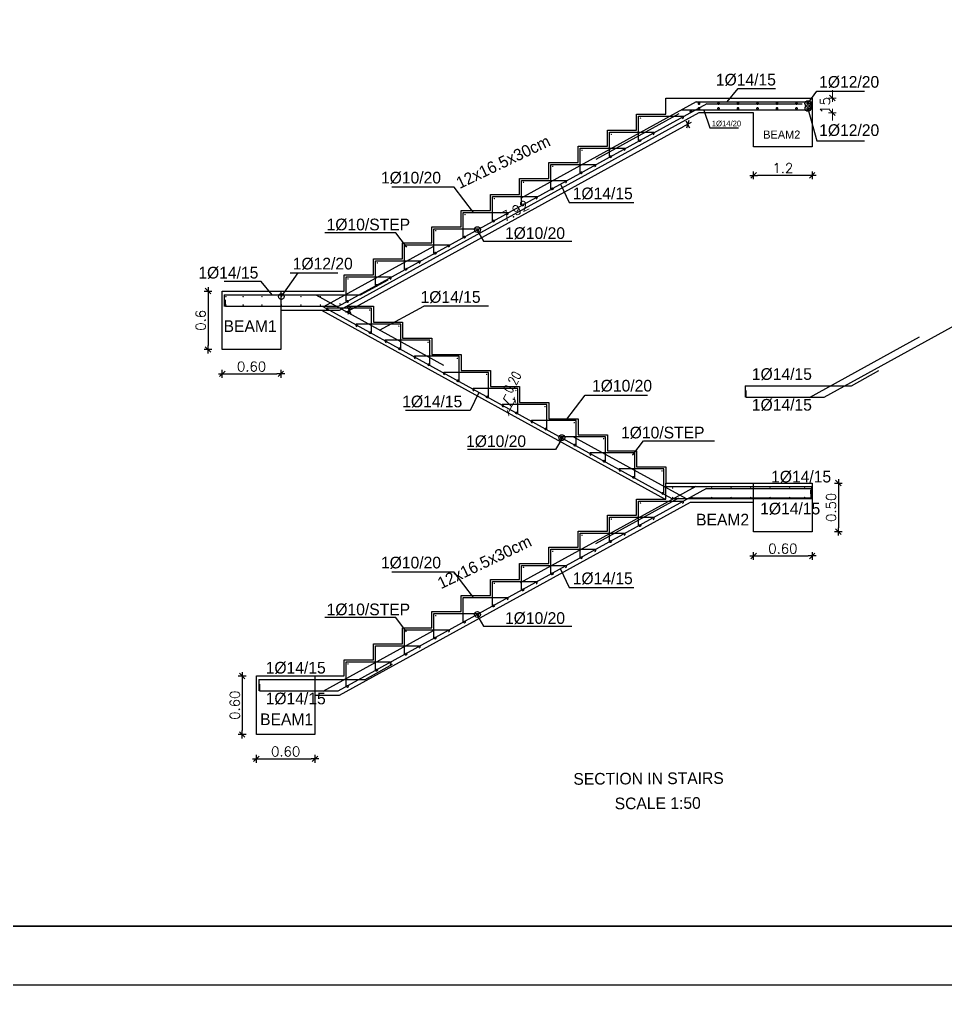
# Model space of a CAD drawing. Extents: x 166525 to 167198, y 178739 to 179747.
# Drawn here: x 167066.26 to 167085.24, y 179139.99 to 179160.4 of the extents above; entities that cross this region are included whole.
import ezdxf

# ---------------------------------------------------------------- set-up
doc = ezdxf.new("R2010")
doc.units = 0
doc.header["$MEASUREMENT"] = 0
doc.linetypes.add('AUSGEZOGEN', pattern=[0])
doc.linetypes.add('VONLAYER', pattern=[0])
doc.layers.get('0').update_dxf_attribs({"linetype": 'CONTINUOUS'})
doc.layers.get('DEFPOINTS').update_dxf_attribs({"linetype": 'CONTINUOUS'})
doc.layers.add('BEAM', color=6, linetype='CONTINUOUS', lineweight=13)
doc.layers.add('LINE', color=8, linetype='CONTINUOUS', lineweight=9)
for name, color, linetype in [('COVER', 7, 'CONTINUOUS'), ('EBENE0', 7, 'AUSGEZOGEN'), ('MHATCH', 8, 'CONTINUOUS'), ('outdim', 42, 'CONTINUOUS'), ('Reinforcement', 10, 'CONTINUOUS'), ('SLAB-REIN', 2, 'CONTINUOUS'), ('ST', 2, 'CONTINUOUS'), ('TEXTM', 2, 'CONTINUOUS')]:
    doc.layers.add(name, color=color, linetype=linetype)
doc.styles.add('DIM', font='simplex.shx', dxfattribs={"width": 0.75})
doc.styles.add('ROMAND10', font='ROMAND.shx', dxfattribs={"height": 0.2})
doc.dimstyles.new('1-100-layout', dxfattribs={"dimtxt": 0.2, "dimasz": 0.08, "dimexe": 0.18, "dimexo": 0.0625, "dimgap": 0.05, "dimtad": 1, "dimzin": 12, "dimdsep": 46, "dimtxsty": 'ROMAND10', "dimblk": '2', "dimcen": 0, "dimdle": 0.15, "dimse1": 1, "dimse2": 1, "dimclrd": 256, "dimclre": 9, "dimclrt": 1, "dimazin": 0, "dimtfac": 1, "dimtix": 1, "dimtofl": 0, "dimtmove": 2, "dimatfit": 0, "dimldrblk": '2', "dimfxl": 1, "dimtolj": 1, "dimtzin": 0, "dimlwd": -1, "dimlwe": -1, "dimarcsym": 0})
doc.dimstyles.new('MUTASIM', dxfattribs={"dimscale": 0.9995, "dimtxt": 0.2, "dimasz": 0.1, "dimexe": 0.05, "dimexo": 0.12, "dimgap": 0.05, "dimtad": 0, "dimzin": 0, "dimdsep": 46, "dimtxsty": 'DIM', "dimblk": 'ARCHTICK', "dimcen": 0.09, "dimclrd": 35, "dimclre": 33, "dimclrt": 256, "dimazin": 0, "dimtfac": 1, "dimtofl": 0, "dimtmove": 1, "dimatfit": 3, "dimfxl": 0.18, "dimtolj": 1, "dimtzin": 0, "dimlwd": 13, "dimlwe": 9, "dimarcsym": 0})

# ---------------------------------------------------------------- blocks, each defined once
blk = doc.blocks.new('2')
for p, q in [((1, 0), (-1, 0)), ((0.71, 0.71), (-0.71, -0.71)), ((0, 1), (0, -1))]:
    blk.add_line(p, q)
blk = doc.blocks.new('*D1217')
at = {"layer": 'DEFPOINTS', "color": 0, "transparency": 16777216}
for p in [(167070.412, 179153.519), (167071.612, 179153.519), (167071.612, 179153.134)]:
    blk.add_point(p, dxfattribs=at)
at = {"layer": 'outdim', "transparency": 16777216}
blk.add_line((167070.492, 179153.134), (167071.532, 179153.134), dxfattribs=at)
at = {"layer": 'outdim', "transparency": 16777216, "xscale": 0.08, "yscale": 0.08, "zscale": 0.08, "rotation": 180}
blk.add_blockref('2', (167070.412, 179153.134), dxfattribs=at)
at = {"layer": 'outdim', "transparency": 16777216, "xscale": 0.08, "yscale": 0.08, "zscale": 0.08}
blk.add_blockref('2', (167071.612, 179153.134), dxfattribs=at)
at = {"layer": 'outdim', "color": 1, "transparency": 16777216, "insert": (167071.012, 179153.284), "char_height": 0.2, "attachment_point": 5, "style": 'ROMAND10'}
blk.add_mtext('\\A1;0.60', dxfattribs=at)
blk = doc.blocks.new('*D1728')
at = {"layer": 'DEFPOINTS', "color": 0, "transparency": 16777216}
for p in [(167070.412, 179154.834), (167070.119, 179153.634), (167070.412, 179153.634)]:
    blk.add_point(p, dxfattribs=at)
at = {"layer": 'outdim', "transparency": 16777216}
blk.add_line((167070.119, 179154.754), (167070.119, 179153.714), dxfattribs=at)
at = {"layer": 'outdim', "transparency": 16777216, "xscale": 0.08, "yscale": 0.08, "zscale": 0.08}
for p, rotation in [((167070.119, 179154.834), 90), ((167070.119, 179153.634), 270)]:
    blk.add_blockref('2', p, dxfattribs=dict(at, rotation=rotation))
at = {"layer": 'outdim', "color": 1, "transparency": 16777216, "insert": (167069.969, 179154.234), "char_height": 0.2, "attachment_point": 5, "rotation": 90, "style": 'ROMAND10'}
blk.add_mtext('\\A1;0.6', dxfattribs=at)
blk = doc.blocks.new('*D1729')
at = {"layer": 'DEFPOINTS', "color": 0, "transparency": 16777216}
for p in [(167081.312, 179149.894), (167082.512, 179149.894), (167082.512, 179149.398)]:
    blk.add_point(p, dxfattribs=at)
at = {"layer": 'ST', "transparency": 16777216}
blk.add_line((167081.392, 179149.398), (167082.432, 179149.398), dxfattribs=at)
at = {"layer": 'ST', "transparency": 16777216, "xscale": 0.08, "yscale": 0.08, "zscale": 0.08, "rotation": 180}
blk.add_blockref('2', (167081.312, 179149.398), dxfattribs=at)
at = {"layer": 'ST', "transparency": 16777216, "xscale": 0.08, "yscale": 0.08, "zscale": 0.08}
blk.add_blockref('2', (167082.512, 179149.398), dxfattribs=at)
at = {"layer": 'ST', "color": 1, "transparency": 16777216, "insert": (167081.912, 179149.548), "char_height": 0.2, "attachment_point": 5, "style": 'ROMAND10'}
blk.add_mtext('\\A1;0.60', dxfattribs=at)
blk = doc.blocks.new('*D1730')
at = {"layer": 'DEFPOINTS', "color": 0, "transparency": 16777216}
for p in [(167082.512, 179150.894), (167082.512, 179149.894), (167083.052, 179149.894)]:
    blk.add_point(p, dxfattribs=at)
at = {"layer": 'ST', "transparency": 16777216}
blk.add_line((167083.052, 179150.814), (167083.052, 179149.974), dxfattribs=at)
at = {"layer": 'ST', "transparency": 16777216, "xscale": 0.08, "yscale": 0.08, "zscale": 0.08}
for p, rotation in [((167083.052, 179150.894), 90), ((167083.052, 179149.894), 270)]:
    blk.add_blockref('2', p, dxfattribs=dict(at, rotation=rotation))
at = {"layer": 'ST', "color": 1, "transparency": 16777216, "insert": (167082.902, 179150.394), "char_height": 0.2, "attachment_point": 5, "rotation": 90, "style": 'ROMAND10'}
blk.add_mtext('\\A1;0.50', dxfattribs=at)
blk = doc.blocks.new('*D1218')
at = {"layer": 'DEFPOINTS', "color": 0, "transparency": 16777216}
for p in [(167071.112, 179145.619), (167072.312, 179145.619), (167072.312, 179145.234)]:
    blk.add_point(p, dxfattribs=at)
at = {"layer": 'outdim', "transparency": 16777216}
blk.add_line((167071.192, 179145.234), (167072.232, 179145.234), dxfattribs=at)
at = {"layer": 'outdim', "transparency": 16777216, "xscale": 0.08, "yscale": 0.08, "zscale": 0.08, "rotation": 180}
blk.add_blockref('2', (167071.112, 179145.234), dxfattribs=at)
at = {"layer": 'outdim', "transparency": 16777216, "xscale": 0.08, "yscale": 0.08, "zscale": 0.08}
blk.add_blockref('2', (167072.312, 179145.234), dxfattribs=at)
at = {"layer": 'outdim', "color": 1, "transparency": 16777216, "insert": (167071.712, 179145.384), "char_height": 0.2, "attachment_point": 5, "style": 'ROMAND10'}
blk.add_mtext('\\A1;0.60', dxfattribs=at)
blk = doc.blocks.new('*D1731')
at = {"layer": 'DEFPOINTS', "color": 0, "transparency": 16777216}
for p in [(167071.112, 179146.934), (167070.819, 179145.734), (167071.112, 179145.734)]:
    blk.add_point(p, dxfattribs=at)
at = {"layer": 'outdim', "transparency": 16777216}
blk.add_line((167070.819, 179146.854), (167070.819, 179145.814), dxfattribs=at)
at = {"layer": 'outdim', "transparency": 16777216, "xscale": 0.08, "yscale": 0.08, "zscale": 0.08}
for p, rotation in [((167070.819, 179146.934), 90), ((167070.819, 179145.734), 270)]:
    blk.add_blockref('2', p, dxfattribs=dict(at, rotation=rotation))
at = {"layer": 'outdim', "color": 1, "transparency": 16777216, "insert": (167070.669, 179146.334), "char_height": 0.2, "attachment_point": 5, "rotation": 90, "style": 'ROMAND10'}
blk.add_mtext('\\A1;0.60', dxfattribs=at)
blk = doc.blocks.new('*D1732')
at = {"layer": 'DEFPOINTS', "color": 0, "transparency": 16777216}
for p in [(167081.312, 179157.794), (167082.512, 179157.794), (167081.312, 179157.208)]:
    blk.add_point(p, dxfattribs=at)
at = {"layer": 'outdim', "transparency": 16777216}
blk.add_line((167082.432, 179157.208), (167081.392, 179157.208), dxfattribs=at)
at = {"layer": 'outdim', "transparency": 16777216, "xscale": 0.08, "yscale": 0.08, "zscale": 0.08, "rotation": 180}
blk.add_blockref('2', (167081.312, 179157.208), dxfattribs=at)
at = {"layer": 'outdim', "transparency": 16777216, "xscale": 0.08, "yscale": 0.08, "zscale": 0.08}
blk.add_blockref('2', (167082.512, 179157.208), dxfattribs=at)
at = {"layer": 'outdim', "color": 1, "transparency": 16777216, "insert": (167081.912, 179157.358), "char_height": 0.2, "attachment_point": 5, "style": 'ROMAND10'}
blk.add_mtext('\\A1;1.2', dxfattribs=at)
blk = doc.blocks.new('*D1219')
at = {"layer": 'DEFPOINTS', "color": 0, "transparency": 16777216}
for p in [(167079.912, 179158.342), (167079.96, 179158.255), (167072.971, 179154.524)]:
    blk.add_point(p, dxfattribs=at)
at = {"layer": 'outdim', "transparency": 16777216}
blk.add_line((167073.089, 179154.476), (167079.89, 179158.217), dxfattribs=at)
at = {"layer": 'outdim', "transparency": 16777216, "xscale": 0.08, "yscale": 0.08, "zscale": 0.08}
for p, rotation in [((167079.96, 179158.255), 28.81079374282551), ((167073.019, 179154.437), 208.8107937428255)]:
    blk.add_blockref('2', p, dxfattribs=dict(at, rotation=rotation))
at = {"layer": 'outdim', "color": 1, "transparency": 16777216, "insert": (167076.417, 179156.478), "char_height": 0.2, "attachment_point": 5, "rotation": 28.8108, "style": 'ROMAND10'}
blk.add_mtext('\\A1;7.92', dxfattribs=at)
blk = doc.blocks.new('*D1733')
at = {"layer": 'DEFPOINTS', "color": 0, "transparency": 16777216}
for p in [(167082.512, 179158.794), (167082.929, 179158.494), (167084.312, 179158.494)]:
    blk.add_point(p, dxfattribs=at)
at = {"layer": 'LINE', "transparency": 16777216}
for p, q in [((167082.929, 179158.874), (167082.929, 179158.954)), ((167082.929, 179158.414), (167082.929, 179158.334))]:
    blk.add_line(p, q, dxfattribs=at)
at = {"layer": 'LINE', "transparency": 16777216, "xscale": 0.08, "yscale": 0.08, "zscale": 0.08}
for p, rotation in [((167082.929, 179158.794), 270), ((167082.929, 179158.494), 90)]:
    blk.add_blockref('2', p, dxfattribs=dict(at, rotation=rotation))
at = {"layer": 'LINE', "color": 1, "transparency": 16777216, "insert": (167082.779, 179158.644), "char_height": 0.2, "attachment_point": 5, "rotation": 90, "style": 'ROMAND10'}
blk.add_mtext('\\A1;15', dxfattribs=at)
blk = doc.blocks.new('_ARCHTICK')
at = {"color": 0, "linetype": 'ByBlock', "const_width": 0.15}
blk.add_lwpolyline([(-0.5, -0.5), (0.5, 0.5)], dxfattribs=at)
blk = doc.blocks.new('*D1220')
at = {"layer": 'BEAM', "color": 35, "lineweight": 13, "transparency": 16777216}
for p, q in [((167076.181, 179152.632), (167076.23, 179152.719)), ((167076.346, 179152.464), (167076.181, 179152.632)), ((167076.418, 179152.596), (167076.274, 179152.333))]:
    blk.add_line(p, q, dxfattribs=at)
at = {"layer": 'BEAM', "color": 33, "lineweight": 9, "transparency": 16777216}
for p, q in [((167076.407, 179152.602), (167076.374, 179152.62)), ((167076.263, 179152.339), (167076.23, 179152.357))]:
    blk.add_line(p, q, dxfattribs=at)
at = {"layer": 'DEFPOINTS', "color": 0, "transparency": 16777216}
for p in [(167076.512, 179152.544), (167076.274, 179152.333), (167076.368, 179152.281)]:
    blk.add_point(p, dxfattribs=at)
at = {"layer": 'BEAM', "color": 35, "lineweight": 13, "transparency": 16777216, "xscale": 0.09995000000000001, "yscale": 0.09995000000000001, "zscale": 0.09995000000000001}
for p, rotation in [((167076.418, 179152.596), 61.18920625507876), ((167076.274, 179152.333), 241.1892062550788)]:
    blk.add_blockref('_ARCHTICK', p, dxfattribs=dict(at, rotation=rotation))
at = {"layer": 'BEAM', "transparency": 16777216, "insert": (167076.364, 179152.963), "char_height": 0.1999, "attachment_point": 5, "rotation": 61.1892, "style": 'DIM'}
blk.add_mtext('\\A1;0.20', dxfattribs=at)

msp = doc.modelspace()

# ---------------------------------------------------------------- linework, layer by layer
at = {"layer": 'COVER', "flags": 128}
for points in [[(167043.18794, 179182.91152), (167103.10919, 179182.91152), (167103.10919, 179140.58902), (167043.18794, 179140.58902)], [(167045.36454, 179140.59256), (167105.28579, 179140.59256), (167105.28579, 179098.27006), (167045.36454, 179098.27006)]]:
    msp.add_lwpolyline(points, close=True, dxfattribs=at)
at = {"layer": 'EBENE0', "color": 3, "linetype": 'AUSGEZOGEN'}
msp.add_line((167079.91234, 179158.3341), (167079.91234, 179158.34172), dxfattribs=at)
at = {"layer": 'MHATCH', "const_width": 0.03562, "flags": 128}
msp.add_lwpolyline([(167044.75544, 179181.70027), (167101.54169, 179181.70027), (167101.54169, 179141.80027), (167044.75544, 179141.80027)], close=True, dxfattribs=at)
at = {"layer": 'outdim'}
for p, q in [((167080.77227, 179158.7141), (167080.99681, 179158.98998)), ((167080.99681, 179158.98998), (167081.75984, 179158.98998)), ((167082.42371, 179158.68182), (167082.60617, 179158.93946)), ((167082.60617, 179158.93946), (167083.58392, 179158.93946)), ((167080.29381, 179158.54913), (167080.41223, 179158.18266)), ((167082.42462, 179158.58141), (167082.60708, 179157.91646)), ((167080.41223, 179158.18266), (167081.00045, 179158.18266)), ((167082.60708, 179157.91646), (167083.58483, 179157.91646)), ((167075.17047, 179156.96602), (167073.89004, 179156.96602)), ((167075.56548, 179156.4441), (167075.17047, 179156.96602)), ((167077.35216, 179157.02492), (167077.52636, 179156.6525)), ((167077.52636, 179156.6525), (167078.85195, 179156.6525)), ((167075.62462, 179156.1022), (167075.774, 179155.85455)), ((167073.97243, 179156.03163), (167072.51579, 179156.03163)), ((167074.19123, 179155.74253), (167073.97243, 179156.03163)), ((167075.774, 179155.85455), (167077.58111, 179155.85455)), ((167071.21255, 179155.02998), (167070.44952, 179155.02998)), ((167071.43709, 179154.7541), (167071.21255, 179155.02998)), ((167071.62462, 179154.72042), (167071.9712, 179155.2098)), ((167071.80708, 179155.2098), (167072.78483, 179155.2098)), ((167073.63848, 179154.03342), (167074.54895, 179154.52682)), ((167075.87455, 179154.52682), (167074.54895, 179154.52682)), ((167075.67252, 179152.75492), (167075.49833, 179152.3825)), ((167077.4592, 179152.1741), (167077.85421, 179152.69602)), ((167077.85421, 179152.69602), (167079.13464, 179152.69602)), ((167075.49833, 179152.3825), (167074.17273, 179152.3825)), ((167077.40006, 179151.8322), (167077.25069, 179151.58455)), ((167078.83345, 179151.47253), (167079.05226, 179151.76163)), ((167079.05226, 179151.76163), (167080.50889, 179151.76163)), ((167077.25069, 179151.58455), (167075.44357, 179151.58455)), ((167077.35216, 179149.12492), (167077.52636, 179148.7525)), ((167075.17047, 179149.06602), (167073.89004, 179149.06602)), ((167075.56548, 179148.5441), (167075.17047, 179149.06602)), ((167077.52636, 179148.7525), (167078.85195, 179148.7525)), ((167073.97243, 179148.13163), (167072.51579, 179148.13163)), ((167074.19123, 179147.84253), (167073.97243, 179148.13163)), ((167075.62462, 179148.2022), (167075.774, 179147.95455)), ((167075.774, 179147.95455), (167077.58111, 179147.95455))]:
    msp.add_line(p, q, dxfattribs=at)
for centre, radius in [((167082.42371, 179158.68182), 0.05775), ((167082.42462, 179158.58141), 0.05775), ((167075.647, 179156.09474), 0.06021), ((167071.62462, 179154.72042), 0.05775), ((167077.37768, 179151.82474), 0.06021), ((167075.647, 179148.19474), 0.06021)]:
    msp.add_circle(centre, radius, dxfattribs=at)
at = {"layer": 'Reinforcement', "linetype": 'VONLAYER'}
for p, q in [((167080.13289, 179158.7141), (167076.53289, 179156.7341)), ((167080.13289, 179158.7141), (167082.50107, 179158.7141)), ((167082.50107, 179158.7141), (167082.50107, 179158.55993)), ((167080.35067, 179158.6741), (167082.30923, 179158.6741)), ((167079.77953, 179158.4741), (167078.07269, 179157.53534)), ((167078.95234, 179157.92286), (167078.95234, 179158.4241)), ((167078.95234, 179158.4241), (167079.86888, 179158.4241)), ((167078.35234, 179157.59286), (167078.35234, 179158.0941)), ((167078.35234, 179158.0941), (167079.26888, 179158.0941)), ((167077.75234, 179157.26286), (167077.75234, 179157.7641)), ((167077.75234, 179157.7641), (167078.66888, 179157.7641)), ((167077.15234, 179156.93286), (167077.15234, 179157.4341)), ((167077.15234, 179157.4341), (167078.06888, 179157.4341)), ((167076.55234, 179156.60286), (167076.55234, 179157.1041)), ((167076.55234, 179157.1041), (167077.46888, 179157.1041)), ((167075.95234, 179156.27286), (167075.95234, 179156.7741)), ((167075.95234, 179156.7741), (167076.86888, 179156.7741)), ((167075.35234, 179155.94286), (167075.35234, 179156.4441)), ((167075.35234, 179156.4441), (167076.26888, 179156.4441)), ((167074.75234, 179155.61286), (167074.75234, 179156.1141)), ((167074.75234, 179156.1141), (167075.66888, 179156.1141)), ((167072.49653, 179154.5141), (167074.75089, 179155.754)), ((167074.15234, 179155.28286), (167074.15234, 179155.7841)), ((167074.15234, 179155.7841), (167075.06888, 179155.7841)), ((167073.55234, 179154.95286), (167073.55234, 179155.4541)), ((167073.55234, 179155.4541), (167074.46888, 179155.4541)), ((167072.95234, 179154.62286), (167072.95234, 179155.1241)), ((167072.95234, 179155.1241), (167073.86888, 179155.1241)), ((167073.24917, 179154.7541), (167073.81276, 179155.06408)), ((167070.45322, 179154.7541), (167070.45322, 179154.51971)), ((167070.47685, 179154.5141), (167070.47685, 179154.65578)), ((167072.32816, 179154.7541), (167074.9488, 179153.31275)), ((167073.47234, 179154.4841), (167072.5558, 179154.4841)), ((167073.47234, 179153.98286), (167073.47234, 179154.4841)), ((167074.07234, 179154.1541), (167073.1558, 179154.1541)), ((167074.07234, 179153.65286), (167074.07234, 179154.1541)), ((167074.67234, 179153.8241), (167073.7558, 179153.8241)), ((167074.67234, 179153.32286), (167074.67234, 179153.8241)), ((167082.45823, 179152.64897), (167084.71757, 179153.8916)), ((167075.27234, 179153.4941), (167074.3558, 179153.4941)), ((167075.27234, 179152.99286), (167075.27234, 179153.4941)), ((167083.31695, 179152.8917), (167083.88054, 179153.20168)), ((167075.87234, 179153.1641), (167074.9558, 179153.1641)), ((167075.87234, 179152.66286), (167075.87234, 179153.1641)), ((167076.47234, 179152.8341), (167075.5558, 179152.8341)), ((167076.47234, 179152.33286), (167076.47234, 179152.8341)), ((167081.13538, 179152.8917), (167081.13538, 179152.65731)), ((167081.15902, 179152.6517), (167081.15902, 179152.79338)), ((167082.45823, 179152.64897), (167082.3515, 179152.64897)), ((167077.07234, 179152.5041), (167076.1558, 179152.5041)), ((167077.07234, 179152.00286), (167077.07234, 179152.5041)), ((167077.67234, 179152.1741), (167076.7558, 179152.1741)), ((167077.67234, 179151.67286), (167077.67234, 179152.1741)), ((167078.27234, 179151.8441), (167077.3558, 179151.8441)), ((167077.61907, 179151.8441), (167079.92816, 179150.5741)), ((167078.27234, 179151.34286), (167078.27234, 179151.8441)), ((167078.87234, 179151.5141), (167077.9558, 179151.5141)), ((167078.87234, 179151.01286), (167078.87234, 179151.5141)), ((167079.47234, 179151.1841), (167078.5558, 179151.1841)), ((167079.47234, 179150.68286), (167079.47234, 179151.1841)), ((167080.12562, 179150.82433), (167076.52562, 179148.84433)), ((167082.49769, 179150.81432), (167079.48631, 179150.81712)), ((167080.12562, 179150.82433), (167082.51234, 179150.8245)), ((167080.3434, 179150.78433), (167082.49734, 179150.78307)), ((167082.49781, 179150.82449), (167082.49532, 179150.60431)), ((167079.77226, 179150.58433), (167078.06541, 179149.64557)), ((167079.63765, 179150.5741), (167082.51234, 179150.57334)), ((167078.95234, 179150.02286), (167078.95234, 179150.5241)), ((167078.95234, 179150.5241), (167079.86888, 179150.5241)), ((167078.35234, 179149.69286), (167078.35234, 179150.1941)), ((167078.35234, 179150.1941), (167079.26888, 179150.1941)), ((167077.75234, 179149.36286), (167077.75234, 179149.8641)), ((167077.75234, 179149.8641), (167078.66888, 179149.8641)), ((167077.15234, 179149.03286), (167077.15234, 179149.5341)), ((167077.15234, 179149.5341), (167078.06888, 179149.5341)), ((167076.55234, 179148.70286), (167076.55234, 179149.2041)), ((167076.55234, 179149.2041), (167077.46888, 179149.2041)), ((167075.95234, 179148.37286), (167075.95234, 179148.8741)), ((167075.95234, 179148.8741), (167076.86888, 179148.8741)), ((167075.35234, 179148.04286), (167075.35234, 179148.5441)), ((167075.35234, 179148.5441), (167076.26888, 179148.5441)), ((167074.75234, 179147.71286), (167074.75234, 179148.2141)), ((167074.75234, 179148.2141), (167075.66888, 179148.2141)), ((167074.15234, 179147.38286), (167074.15234, 179147.8841)), ((167074.15234, 179147.8841), (167075.06888, 179147.8841)), ((167072.48428, 179146.62159), (167074.74362, 179147.86423)), ((167073.55234, 179147.05286), (167073.55234, 179147.5541)), ((167073.55234, 179147.5541), (167074.46888, 179147.5541)), ((167072.95234, 179146.72286), (167072.95234, 179147.2241)), ((167072.95234, 179147.2241), (167073.86888, 179147.2241)), ((167073.343, 179146.86433), (167073.9066, 179147.1743)), ((167071.16143, 179146.86433), (167071.16143, 179146.62994)), ((167071.18507, 179146.62433), (167071.18507, 179146.76601)), ((167072.48428, 179146.62159), (167072.37756, 179146.62159))]:
    msp.add_line(p, q, dxfattribs=at)
for points in [[(167080.35067, 179158.6741), (167072.78703, 179154.5141), (167070.47685, 179154.5141)], [(167082.46563, 179158.69077), (167082.46563, 179158.54913), (167079.83294, 179158.54913)], [(167090.31734, 179156.8117), (167082.75371, 179152.6517), (167081.15902, 179152.6517)], [(167070.45322, 179154.7541), (167073.24917, 179154.7541)], [(167072.47401, 179154.5141), (167079.63765, 179150.5741)], [(167081.13538, 179152.8917), (167083.31695, 179152.8917)], [(167080.3434, 179150.78433), (167072.77976, 179146.62433), (167071.18507, 179146.62433)], [(167082.48043, 179150.75432), (167082.48301, 179150.58506), (167080.00085, 179150.58433)], [(167071.16143, 179146.86433), (167073.343, 179146.86433)]]:
    msp.add_lwpolyline(points, dxfattribs=at)
for centre, radius, start, end in [((167079.8477, 179158.40581), 0.02798, 282.26627, 40.809188), ((167079.2477, 179158.07581), 0.02798, 282.26627, 40.809188), ((167078.97711, 179157.93394), 0.02713, 204.103903, 359.200009), ((167078.6477, 179157.74581), 0.02798, 282.26627, 40.809188), ((167078.37711, 179157.60394), 0.02713, 204.103903, 359.200009), ((167077.77711, 179157.27394), 0.02713, 204.103903, 359.200009), ((167078.0477, 179157.41581), 0.02798, 282.26627, 40.809188), ((167077.4477, 179157.08581), 0.02798, 282.26627, 40.809188), ((167077.17711, 179156.94394), 0.02713, 204.103903, 359.200009), ((167076.8477, 179156.75581), 0.02798, 282.26627, 40.809188), ((167076.57711, 179156.61394), 0.02713, 204.103903, 359.200009), ((167075.97711, 179156.28394), 0.02713, 204.103903, 359.200009), ((167076.2477, 179156.42581), 0.02798, 282.26627, 40.809188), ((167075.6477, 179156.09581), 0.02798, 282.26627, 40.809188), ((167075.37711, 179155.95394), 0.02713, 204.103903, 359.200009), ((167075.0477, 179155.76581), 0.02798, 282.26627, 40.809188), ((167074.4477, 179155.43581), 0.02798, 282.26627, 40.809188), ((167074.77711, 179155.62394), 0.02713, 204.103903, 359.200009), ((167074.17711, 179155.29394), 0.02713, 204.103903, 359.200009), ((167073.8477, 179155.10581), 0.02798, 282.26627, 40.809188), ((167073.57711, 179154.96394), 0.02713, 204.103903, 359.200009), ((167072.97711, 179154.63394), 0.02713, 204.103903, 359.200009), ((167072.57698, 179154.46581), 0.02798, 139.190812, 257.73373), ((167073.17698, 179154.13581), 0.02798, 139.190812, 257.73373), ((167073.44758, 179153.99394), 0.02713, 180.799991, 335.896097), ((167073.77698, 179153.80581), 0.02798, 139.190812, 257.73373), ((167074.04758, 179153.66394), 0.02713, 180.799991, 335.896097), ((167074.37698, 179153.47581), 0.02798, 139.190812, 257.73373), ((167074.64758, 179153.33394), 0.02713, 180.799991, 335.896097), ((167074.97698, 179153.14581), 0.02798, 139.190812, 257.73373), ((167075.24758, 179153.00394), 0.02713, 180.799991, 335.896097), ((167075.57698, 179152.81581), 0.02798, 139.190812, 257.73373), ((167075.84758, 179152.67394), 0.02713, 180.799991, 335.896097), ((167076.17698, 179152.48581), 0.02798, 139.190812, 257.73373), ((167076.44758, 179152.34394), 0.02713, 180.799991, 335.896097), ((167076.77698, 179152.15581), 0.02798, 139.190812, 257.73373), ((167077.04758, 179152.01394), 0.02713, 180.799991, 335.896097), ((167077.37698, 179151.82581), 0.02798, 139.190812, 257.73373), ((167077.64758, 179151.68394), 0.02713, 180.799991, 335.896097), ((167077.97698, 179151.49581), 0.02798, 139.190812, 257.73373), ((167078.24758, 179151.35394), 0.02713, 180.799991, 335.896097), ((167078.57698, 179151.16581), 0.02798, 139.190812, 257.73373), ((167078.84758, 179151.02394), 0.02713, 180.799991, 335.896097), ((167079.44758, 179150.69394), 0.02713, 180.799991, 335.896097), ((167079.8477, 179150.50581), 0.02798, 282.26627, 40.809188), ((167079.2477, 179150.17581), 0.02798, 282.26627, 40.809188), ((167078.97711, 179150.03394), 0.02713, 204.103903, 359.200009), ((167078.6477, 179149.84581), 0.02798, 282.26627, 40.809188), ((167078.0477, 179149.51581), 0.02798, 282.26627, 40.809188), ((167078.37711, 179149.70394), 0.02713, 204.103903, 359.200009), ((167077.77711, 179149.37394), 0.02713, 204.103903, 359.200009), ((167077.4477, 179149.18581), 0.02798, 282.26627, 40.809188), ((167077.17711, 179149.04394), 0.02713, 204.103903, 359.200009), ((167076.57711, 179148.71394), 0.02713, 204.103903, 359.200009), ((167076.8477, 179148.85581), 0.02798, 282.26627, 40.809188), ((167076.2477, 179148.52581), 0.02798, 282.26627, 40.809188), ((167075.97711, 179148.38394), 0.02713, 204.103903, 359.200009), ((167075.6477, 179148.19581), 0.02798, 282.26627, 40.809188), ((167075.0477, 179147.86581), 0.02798, 282.26627, 40.809188), ((167075.37711, 179148.05394), 0.02713, 204.103903, 359.200009), ((167074.77711, 179147.72394), 0.02713, 204.103903, 359.200009), ((167074.4477, 179147.53581), 0.02798, 282.26627, 40.809188), ((167074.17711, 179147.39394), 0.02713, 204.103903, 359.200009), ((167073.57711, 179147.06394), 0.02713, 204.103903, 359.200009), ((167073.8477, 179147.20581), 0.02798, 282.26627, 40.809188), ((167072.97711, 179146.73394), 0.02713, 204.103903, 359.200009)]:
    msp.add_arc(centre, radius, start, end, dxfattribs=at)
at = {"layer": 'SLAB-REIN', "color": 2}
for points, const_width in [([(167080.17606, 179158.68182, 1), (167080.20661, 179158.68182, 1)], 0.02764), ([(167080.57606, 179158.68182, 1), (167080.60661, 179158.68182, 1)], 0.02764), ([(167080.97606, 179158.68182, 1), (167081.00661, 179158.68182, 1)], 0.02764), ([(167081.37606, 179158.68182, 1), (167081.40661, 179158.68182, 1)], 0.02764), ([(167081.77606, 179158.68182, 1), (167081.80661, 179158.68182, 1)], 0.02764), ([(167082.17606, 179158.68182, 1), (167082.20661, 179158.68182, 1)], 0.02764), ([(167082.40843, 179158.68182, 1), (167082.43898, 179158.68182, 1)], 0.02764), ([(167082.40935, 179158.68182, 1), (167082.43989, 179158.68182, 1)], 0.02764), ([(167080.00935, 179158.51361, -1), (167080.03989, 179158.51361, -1)], 0.02764), ([(167080.17606, 179158.58141, -1), (167080.20661, 179158.58141, -1)], 0.02764), ([(167080.57606, 179158.58141, -1), (167080.60661, 179158.58141, -1)], 0.02764), ([(167080.97606, 179158.58141, -1), (167081.00661, 179158.58141, -1)], 0.02764), ([(167081.37606, 179158.58141, -1), (167081.40661, 179158.58141, -1)], 0.02764), ([(167081.77606, 179158.58141, -1), (167081.80661, 179158.58141, -1)], 0.02764), ([(167082.17606, 179158.58141, -1), (167082.20661, 179158.58141, -1)], 0.02764), ([(167082.40935, 179158.58141, -1), (167082.43989, 179158.58141, -1)], 0.02764), ([(167078.98359, 179158.38253, 1), (167078.99887, 179158.38253, 1)], 0.01382), ([(167079.84481, 179158.40993, 1), (167079.86008, 179158.40993, 1)], 0.01382), ([(167079.24481, 179158.07993, 1), (167079.26008, 179158.07993, 1)], 0.01382), ([(167078.38359, 179158.05253, 1), (167078.39887, 179158.05253, 1)], 0.01382), ([(167078.97171, 179157.93706, 1), (167078.98699, 179157.93706, 1)], 0.01382), ([(167077.78359, 179157.72253, 1), (167077.79887, 179157.72253, 1)], 0.01382), ([(167078.64481, 179157.74993, 1), (167078.66008, 179157.74993, 1)], 0.01382), ([(167078.37171, 179157.60706, 1), (167078.38699, 179157.60706, 1)], 0.01382), ([(167077.18359, 179157.39253, 1), (167077.19887, 179157.39253, 1)], 0.01382), ([(167077.77171, 179157.27706, 1), (167077.78699, 179157.27706, 1)], 0.01382), ([(167078.04481, 179157.41993, 1), (167078.06008, 179157.41993, 1)], 0.01382), ([(167076.58359, 179157.06253, 1), (167076.59887, 179157.06253, 1)], 0.01382), ([(167077.44481, 179157.08993, 1), (167077.46008, 179157.08993, 1)], 0.01382), ([(167077.17171, 179156.94706, 1), (167077.18699, 179156.94706, 1)], 0.01382), ([(167075.98359, 179156.73253, 1), (167075.99887, 179156.73253, 1)], 0.01382), ([(167076.84481, 179156.75993, 1), (167076.86008, 179156.75993, 1)], 0.01382), ([(167076.57171, 179156.61706, 1), (167076.58699, 179156.61706, 1)], 0.01382), ([(167075.38359, 179156.40253, 1), (167075.39887, 179156.40253, 1)], 0.01382), ([(167075.97171, 179156.28706, 1), (167075.98699, 179156.28706, 1)], 0.01382), ([(167076.24481, 179156.42993, 1), (167076.26008, 179156.42993, 1)], 0.01382), ([(167074.78359, 179156.07253, 1), (167074.79887, 179156.07253, 1)], 0.01382), ([(167075.64481, 179156.09993, 1), (167075.66008, 179156.09993, 1)], 0.01382), ([(167075.37171, 179155.95706, 1), (167075.38699, 179155.95706, 1)], 0.01382), ([(167074.18359, 179155.74253, 1), (167074.19887, 179155.74253, 1)], 0.01382), ([(167074.77171, 179155.62706, 1), (167074.78699, 179155.62706, 1)], 0.01382), ([(167075.04481, 179155.76993, 1), (167075.06008, 179155.76993, 1)], 0.01382), ([(167073.58359, 179155.41253, 1), (167073.59887, 179155.41253, 1)], 0.01382), ([(167074.44481, 179155.43993, 1), (167074.46008, 179155.43993, 1)], 0.01382), ([(167074.17171, 179155.29706, 1), (167074.18699, 179155.29706, 1)], 0.01382), ([(167072.98359, 179155.08253, 1), (167072.99887, 179155.08253, 1)], 0.01382), ([(167073.84481, 179155.10993, 1), (167073.86008, 179155.10993, 1)], 0.01382), ([(167073.57171, 179154.96706, 1), (167073.58699, 179154.96706, 1)], 0.01382), ([(167070.47772, 179154.72042, 1), (167070.49299, 179154.72042, 1)], 0.01382), ([(167070.83226, 179154.72039, 1), (167070.84753, 179154.72039, 1)], 0.01382), ([(167071.21698, 179154.72042, 1), (167071.23226, 179154.72042, 1)], 0.01382), ([(167071.61698, 179154.72042, 1), (167071.63226, 179154.72042, 1)], 0.01382), ([(167072.01698, 179154.72042, 1), (167072.03226, 179154.72042, 1)], 0.01382), ([(167072.41698, 179154.72042, 1), (167072.43226, 179154.72042, 1)], 0.01382), ([(167072.81698, 179154.69723, 1), (167072.83226, 179154.69723, 1)], 0.01382), ([(167072.97171, 179154.63706, 1), (167072.98699, 179154.63706, 1)], 0.01382), ([(167070.47772, 179154.54778, -1), (167070.49299, 179154.54778, -1)], 0.01382), ([(167070.83226, 179154.54775, -1), (167070.84753, 179154.54775, -1)], 0.01382), ([(167071.21698, 179154.54778, -1), (167071.23226, 179154.54778, -1)], 0.01382), ([(167071.61698, 179154.54778, -1), (167071.63226, 179154.54778, -1)], 0.01382), ([(167072.01698, 179154.54778, -1), (167072.03226, 179154.54778, -1)], 0.01382), ([(167072.41698, 179154.54778, -1), (167072.43226, 179154.54778, -1)], 0.01382), ([(167072.57988, 179154.46993, -1), (167072.5646, 179154.46993, -1)], 0.01382), ([(167072.81698, 179154.57097, -1), (167072.83226, 179154.57097, -1)], 0.01382), ([(167073.44109, 179154.44253, -1), (167073.42582, 179154.44253, -1)], 0.01382), ([(167073.17988, 179154.13993, -1), (167073.1646, 179154.13993, -1)], 0.01382), ([(167073.45297, 179153.99706, -1), (167073.43769, 179153.99706, -1)], 0.01382), ([(167074.04109, 179154.11253, -1), (167074.02582, 179154.11253, -1)], 0.01382), ([(167073.77988, 179153.80993, -1), (167073.7646, 179153.80993, -1)], 0.01382), ([(167074.64109, 179153.78253, -1), (167074.62582, 179153.78253, -1)], 0.01382), ([(167074.05297, 179153.66706, -1), (167074.03769, 179153.66706, -1)], 0.01382), ([(167074.37988, 179153.47993, -1), (167074.3646, 179153.47993, -1)], 0.01382), ([(167075.24109, 179153.45253, -1), (167075.22582, 179153.45253, -1)], 0.01382), ([(167074.65297, 179153.33706, -1), (167074.63769, 179153.33706, -1)], 0.01382), ([(167074.97988, 179153.14993, -1), (167074.9646, 179153.14993, -1)], 0.01382), ([(167075.25297, 179153.00706, -1), (167075.23769, 179153.00706, -1)], 0.01382), ([(167075.84109, 179153.12253, -1), (167075.82582, 179153.12253, -1)], 0.01382), ([(167075.57988, 179152.81993, -1), (167075.5646, 179152.81993, -1)], 0.01382), ([(167076.44109, 179152.79253, -1), (167076.42582, 179152.79253, -1)], 0.01382), ([(167075.85297, 179152.67706, -1), (167075.83769, 179152.67706, -1)], 0.01382), ([(167076.17988, 179152.48993, -1), (167076.1646, 179152.48993, -1)], 0.01382), ([(167077.04109, 179152.46253, -1), (167077.02582, 179152.46253, -1)], 0.01382), ([(167076.45297, 179152.34706, -1), (167076.43769, 179152.34706, -1)], 0.01382), ([(167076.77988, 179152.15993, -1), (167076.7646, 179152.15993, -1)], 0.01382), ([(167077.05297, 179152.01706, -1), (167077.03769, 179152.01706, -1)], 0.01382), ([(167077.64109, 179152.13253, -1), (167077.62582, 179152.13253, -1)], 0.01382), ([(167077.37988, 179151.82993, -1), (167077.3646, 179151.82993, -1)], 0.01382), ([(167078.24109, 179151.80253, -1), (167078.22582, 179151.80253, -1)], 0.01382), ([(167077.65297, 179151.68706, -1), (167077.63769, 179151.68706, -1)], 0.01382), ([(167077.97988, 179151.49993, -1), (167077.9646, 179151.49993, -1)], 0.01382), ([(167078.25297, 179151.35706, -1), (167078.23769, 179151.35706, -1)], 0.01382), ([(167078.84109, 179151.47253, -1), (167078.82582, 179151.47253, -1)], 0.01382), ([(167078.57988, 179151.16993, -1), (167078.5646, 179151.16993, -1)], 0.01382), ([(167079.44109, 179151.14253, -1), (167079.42582, 179151.14253, -1)], 0.01382), ([(167078.85297, 179151.02706, -1), (167078.83769, 179151.02706, -1)], 0.01382), ([(167079.64228, 179150.79024, 1), (167079.65755, 179150.79024, 1)], 0.01382), ([(167080.04228, 179150.79024, 1), (167080.05755, 179150.79024, 1)], 0.01382), ([(167080.44228, 179150.79024, 1), (167080.45755, 179150.79024, 1)], 0.01382), ([(167080.84228, 179150.79024, 1), (167080.85755, 179150.79024, 1)], 0.01382), ([(167081.24228, 179150.79024, 1), (167081.25755, 179150.79024, 1)], 0.01382), ([(167081.64228, 179150.79024, 1), (167081.65755, 179150.79024, 1)], 0.01382), ([(167082.04228, 179150.79024, 1), (167082.05755, 179150.79024, 1)], 0.01382), ([(167082.35156, 179150.79024, 1), (167082.36683, 179150.79024, 1)], 0.01382), ([(167079.45297, 179150.69706, -1), (167079.43769, 179150.69706, -1)], 0.01382), ([(167079.64228, 179150.59657, -1), (167079.65755, 179150.59657, -1)], 0.01382), ([(167080.04228, 179150.59657, -1), (167080.05755, 179150.59657, -1)], 0.01382), ([(167080.44228, 179150.59657, -1), (167080.45755, 179150.59657, -1)], 0.01382), ([(167080.84228, 179150.59657, -1), (167080.85755, 179150.59657, -1)], 0.01382), ([(167081.24228, 179150.59657, -1), (167081.25755, 179150.59657, -1)], 0.01382), ([(167081.64228, 179150.59657, -1), (167081.65755, 179150.59657, -1)], 0.01382), ([(167082.04228, 179150.59657, -1), (167082.05755, 179150.59657, -1)], 0.01382), ([(167082.35156, 179150.59657, -1), (167082.36683, 179150.59657, -1)], 0.01382), ([(167078.98359, 179150.48253, 1), (167078.99887, 179150.48253, 1)], 0.01382), ([(167079.84481, 179150.50993, 1), (167079.86008, 179150.50993, 1)], 0.01382), ([(167078.38359, 179150.15253, 1), (167078.39887, 179150.15253, 1)], 0.01382), ([(167079.24481, 179150.17993, 1), (167079.26008, 179150.17993, 1)], 0.01382), ([(167078.97171, 179150.03706, 1), (167078.98699, 179150.03706, 1)], 0.01382), ([(167077.78359, 179149.82253, 1), (167077.79887, 179149.82253, 1)], 0.01382), ([(167078.37171, 179149.70706, 1), (167078.38699, 179149.70706, 1)], 0.01382), ([(167078.64481, 179149.84993, 1), (167078.66008, 179149.84993, 1)], 0.01382), ([(167078.04481, 179149.51993, 1), (167078.06008, 179149.51993, 1)], 0.01382), ([(167077.18359, 179149.49253, 1), (167077.19887, 179149.49253, 1)], 0.01382), ([(167077.77171, 179149.37706, 1), (167077.78699, 179149.37706, 1)], 0.01382), ([(167076.58359, 179149.16253, 1), (167076.59887, 179149.16253, 1)], 0.01382), ([(167077.44481, 179149.18993, 1), (167077.46008, 179149.18993, 1)], 0.01382), ([(167077.17171, 179149.04706, 1), (167077.18699, 179149.04706, 1)], 0.01382), ([(167075.98359, 179148.83253, 1), (167075.99887, 179148.83253, 1)], 0.01382), ([(167076.57171, 179148.71706, 1), (167076.58699, 179148.71706, 1)], 0.01382), ([(167076.84481, 179148.85993, 1), (167076.86008, 179148.85993, 1)], 0.01382), ([(167076.24481, 179148.52993, 1), (167076.26008, 179148.52993, 1)], 0.01382), ([(167075.97171, 179148.38706, 1), (167075.98699, 179148.38706, 1)], 0.01382), ([(167074.78359, 179148.17253, 1), (167074.79887, 179148.17253, 1)], 0.01382), ([(167075.64481, 179148.19993, 1), (167075.66008, 179148.19993, 1)], 0.01382), ([(167075.04481, 179147.86993, 1), (167075.06008, 179147.86993, 1)], 0.01382), ([(167075.37171, 179148.05706, 1), (167075.38699, 179148.05706, 1)], 0.01382), ([(167074.77171, 179147.72706, 1), (167074.78699, 179147.72706, 1)], 0.01382), ([(167074.44481, 179147.53993, 1), (167074.46008, 179147.53993, 1)], 0.01382), ([(167074.17171, 179147.39706, 1), (167074.18699, 179147.39706, 1)], 0.01382), ([(167072.98359, 179147.18253, 1), (167072.99887, 179147.18253, 1)], 0.01382), ([(167073.57171, 179147.06706, 1), (167073.58699, 179147.06706, 1)], 0.01382), ([(167073.84481, 179147.20993, 1), (167073.86008, 179147.20993, 1)], 0.01382), ([(167072.97171, 179146.73706, 1), (167072.98699, 179146.73706, 1)], 0.01382)]:
    msp.add_lwpolyline(points, format="xyb", close=True, dxfattribs=dict(at, const_width=const_width))
at = {"layer": 'ST'}
for p, q in [((167079.91234, 179158.7941), (167081.11234, 179158.7941)), ((167081.31234, 179157.7941), (167081.31234, 179158.4941)), ((167082.51234, 179157.7941), (167081.31234, 179157.7941)), ((167079.48983, 179150.5641), (167072.45347, 179154.4341)), ((167081.31234, 179150.8941), (167082.51234, 179150.8941)), ((167081.31234, 179149.8941), (167081.31234, 179150.8941)), ((167082.51234, 179150.8941), (167082.51234, 179149.8941)), ((167082.51234, 179149.8941), (167081.31234, 179149.8941))]:
    msp.add_line(p, q, dxfattribs=at)
for points in [[(167070.41234, 179154.4341), (167070.41234, 179154.4341), (167070.41234, 179154.8341), (167072.91234, 179154.8341), (167072.91234, 179155.1641), (167073.51234, 179155.1641), (167073.51234, 179155.4941), (167074.11234, 179155.4941), (167074.11234, 179155.8241), (167074.71234, 179155.8241), (167074.71234, 179156.1541), (167075.31234, 179156.1541), (167075.31234, 179156.4841), (167075.91234, 179156.4841), (167075.91234, 179156.8141), (167076.51234, 179156.8141), (167076.51234, 179157.1441), (167077.11234, 179157.1441), (167077.11234, 179157.4741), (167077.71234, 179157.4741), (167077.71234, 179157.8041), (167078.31234, 179157.8041), (167078.31234, 179158.1341), (167078.91234, 179158.1341), (167078.91234, 179158.4641), (167079.51234, 179158.4641), (167079.51234, 179158.7941), (167082.51234, 179158.7941), (167082.51234, 179157.7941)], [(167081.31234, 179158.4941), (167080.1894, 179158.4941), (167072.80758, 179154.4341), (167071.61234, 179154.4341)], [(167072.97122, 179154.5241), (167073.51234, 179154.5241), (167073.51234, 179154.1941), (167074.11234, 179154.1941), (167074.11234, 179153.8641), (167074.71234, 179153.8641), (167074.71234, 179153.5341), (167075.31234, 179153.5341), (167075.31234, 179153.2041), (167075.91234, 179153.2041), (167075.91234, 179152.8741), (167076.51234, 179152.8741), (167076.51234, 179152.5441), (167077.11234, 179152.5441), (167077.11234, 179152.2141), (167077.71234, 179152.2141), (167077.71234, 179151.8841), (167078.31234, 179151.8841), (167078.31234, 179151.5541), (167078.91234, 179151.5541), (167078.91234, 179151.2241), (167079.51234, 179151.2241), (167079.51234, 179150.8941), (167081.31234, 179150.8941)], [(167071.11234, 179146.5341), (167071.11234, 179146.9341), (167072.91234, 179146.9341), (167072.91234, 179147.2641), (167073.51234, 179147.2641), (167073.51234, 179147.5941), (167074.11234, 179147.5941), (167074.11234, 179147.9241), (167074.71234, 179147.9241), (167074.71234, 179148.2541), (167075.31234, 179148.2541), (167075.31234, 179148.5841), (167075.91234, 179148.5841), (167075.91234, 179148.9141), (167076.51234, 179148.9141), (167076.51234, 179149.2441), (167077.11234, 179149.2441), (167077.11234, 179149.5741), (167077.71234, 179149.5741), (167077.71234, 179149.9041), (167078.31234, 179149.9041), (167078.31234, 179150.2341), (167078.91234, 179150.2341), (167078.91234, 179150.5641), (167079.51234, 179150.5641), (167079.51234, 179150.8941), (167081.31234, 179150.8941)], [(167081.31234, 179150.4941), (167080.00758, 179150.4941), (167072.80758, 179146.5341), (167072.31234, 179146.5341)]]:
    msp.add_lwpolyline(points, dxfattribs=at)
for points in [[(167070.41234, 179154.8341), (167071.61234, 179154.8341), (167071.61234, 179153.6341), (167070.41234, 179153.6341)], [(167071.11234, 179146.9341), (167072.31234, 179146.9341), (167072.31234, 179145.7341), (167071.11234, 179145.7341)]]:
    msp.add_lwpolyline(points, close=True, dxfattribs=at)

# ---------------------------------------------------------------- texts
at = {"layer": 'TEXTM', "color": 4}
for s, height, rotation, p in [('1%%C14/15', 0.24, 0.007353, (167080.53779, 179159.05234)), ('1%%C12/20', 0.24, 0.007353, (167082.65667, 179159.00681)), ('1%%C14/20', 0.1176, 359.992647, (167080.45358, 179158.21308)), ('BEAM2', 0.168, 359.992647, (167081.50887, 179157.96041)), ('1%%C12/20', 0.24, 359.992647, (167082.65755, 179158.01642)), ('12x16.5x30cm', 0.24, 25.551218, (167075.28264, 179156.92676)), ('1%%C10/20', 0.24, 359.992647, (167073.66751, 179157.04168)), ('1%%C14/15', 0.24, 359.992647, (167077.60107, 179156.71779)), ('1%%C10/STEP', 0.24, 359.992647, (167072.55244, 179156.07994)), ('1%%C10/20', 0.24, 359.992647, (167076.2117, 179155.90286)), ('1%%C12/20', 0.24, 0.007353, (167071.85758, 179155.27715)), ('1%%C14/15', 0.24, 0.007353, (167069.92071, 179155.09094)), ('1%%C14/15', 0.24, 0.007353, (167074.47983, 179154.59194)), ('BEAM1', 0.24, 359.992647, (167070.43859, 179153.9947)), ('1%%C14/15', 0.24, 0.007353, (167081.27635, 179153.01074)), ('1%%C10/20', 0.24, 0.007353, (167077.99717, 179152.7715)), ('1%%C14/15', 0.24, 0.007353, (167074.10361, 179152.44762)), ('1%%C14/15', 0.24, 0.007353, (167081.27635, 179152.37911)), ('1%%C10/STEP', 0.24, 0.007353, (167078.59224, 179151.8097)), ('1%%C10/20', 0.24, 0.007353, (167075.41298, 179151.63268)), ('1%%C14/15', 0.24, 0.007353, (167081.67114, 179150.90564)), ('1%%C14/15', 0.24, 0.007353, (167081.44735, 179150.24936)), ('BEAM2', 0.24, 359.992647, (167080.13188, 179150.02351)), ('12x16.5x30cm', 0.24, 25.551218, (167074.89944, 179148.71315)), ('1%%C10/20', 0.24, 359.992647, (167073.66751, 179149.14168)), ('1%%C14/15', 0.24, 359.992647, (167077.60107, 179148.81779)), ('1%%C10/STEP', 0.24, 359.992647, (167072.55244, 179148.17994)), ('1%%C10/20', 0.24, 359.992647, (167076.2117, 179148.00286)), ('1%%C14/15', 0.24, 0.007353, (167071.3024, 179146.98337)), ('1%%C14/15', 0.24, 0.007353, (167071.3024, 179146.35174)), ('BEAM1', 0.24, 359.992647, (167071.18832, 179145.92432)), ('SECTION IN STAIRS', 0.24, 0.360658, (167077.61515, 179144.70086)), ('SCALE 1:50', 0.24, 0.360658, (167078.4623, 179144.19683))]:
    msp.add_text(s, height=height, rotation=rotation, dxfattribs=at).set_placement(p)

# ---------------------------------------------------------------- dimensions: what is measured, and where the dimension line sits
at = {"layer": 'BEAM'}
dim = msp.add_aligned_dim(p1=(167076.51234, 179152.5441), p2=(167076.36777, 179152.28124), distance=-0.1074, text='0.20', dimstyle='MUTASIM', override={"dimlfac": 50}, dxfattribs=at)
dim.commit()
dim.dimension.update_dxf_attribs({"geometry": '*D1220', "text_midpoint": (167076.25366, 179152.76329)})
at = {"layer": 'LINE', "color": 5}
dim = msp.add_linear_dim(base=(167082.92914, 179158.4941), p1=(167082.51234, 179158.7941), p2=(167084.31234, 179158.4941), angle=90, text='15', dimstyle='1-100-layout', override={"dimfxl": 0}, dxfattribs=at)
dim.commit()
dim.dimension.update_dxf_attribs({"geometry": '*D1733', "text_midpoint": (167082.77914, 179158.6441)})
at = {"layer": 'outdim'}
dim = msp.add_aligned_dim(p1=(167072.97122, 179154.5241), p2=(167079.91234, 179158.34172), distance=-0.09885, dimstyle='1-100-layout', override={"dimfxl": 0}, dxfattribs=at)
dim.commit()
dim.dimension.update_dxf_attribs({"geometry": '*D1219', "text_midpoint": (167076.41713, 179156.47773)})
dim = msp.add_linear_dim(base=(167081.31234, 179157.20752), p1=(167082.51234, 179157.7941), p2=(167081.31234, 179157.7941), dimstyle='1-100-layout', override={"dimfxl": 0.18}, dxfattribs=at)
dim.commit()
dim.dimension.update_dxf_attribs({"geometry": '*D1732', "text_midpoint": (167081.91234, 179157.35752)})
for base, p1, p2, text, picture, middle in [((167070.1192, 179153.6341), (167070.41234, 179154.8341), (167070.41234, 179153.6341), '0.6', '*D1728', (167069.9692, 179154.2341)), ((167070.8192, 179145.7341), (167071.11234, 179146.9341), (167071.11234, 179145.7341), '0.60', '*D1731', (167070.6692, 179146.3341))]:
    dim = msp.add_linear_dim(base=base, p1=p1, p2=p2, angle=90, text=text, dimstyle='1-100-layout', override={"dimfxl": 0}, dxfattribs=at)
    dim.commit()
    dim.dimension.update_dxf_attribs({"geometry": picture, "text_midpoint": middle})
for base, p1, p2, picture, middle in [((167071.61234, 179153.1343), (167070.41234, 179153.5194), (167071.61234, 179153.5194), '*D1217', (167071.01234, 179153.2843)), ((167072.31234, 179145.2343), (167071.11234, 179145.6194), (167072.31234, 179145.6194), '*D1218', (167071.71234, 179145.3843))]:
    dim = msp.add_linear_dim(base=base, p1=p1, p2=p2, text='0.60', dimstyle='1-100-layout', override={"dimfxl": 0}, dxfattribs=at)
    dim.commit()
    dim.dimension.update_dxf_attribs({"geometry": picture, "text_midpoint": middle})
at = {"layer": 'ST'}
dim = msp.add_linear_dim(base=(167083.05199, 179149.8941), p1=(167082.51234, 179150.8941), p2=(167082.51234, 179149.8941), angle=90, text='0.50', dimstyle='1-100-layout', override={"dimfxl": 0}, dxfattribs=at)
dim.commit()
dim.dimension.update_dxf_attribs({"geometry": '*D1730', "text_midpoint": (167082.90199, 179150.3941)})
dim = msp.add_linear_dim(base=(167082.51234, 179149.39825), p1=(167081.31234, 179149.8941), p2=(167082.51234, 179149.8941), text='0.60', dimstyle='1-100-layout', override={"dimfxl": 0}, dxfattribs=at)
dim.commit()
dim.dimension.update_dxf_attribs({"geometry": '*D1729', "text_midpoint": (167081.91234, 179149.54825)})

doc.saveas('drawing.dxf')
